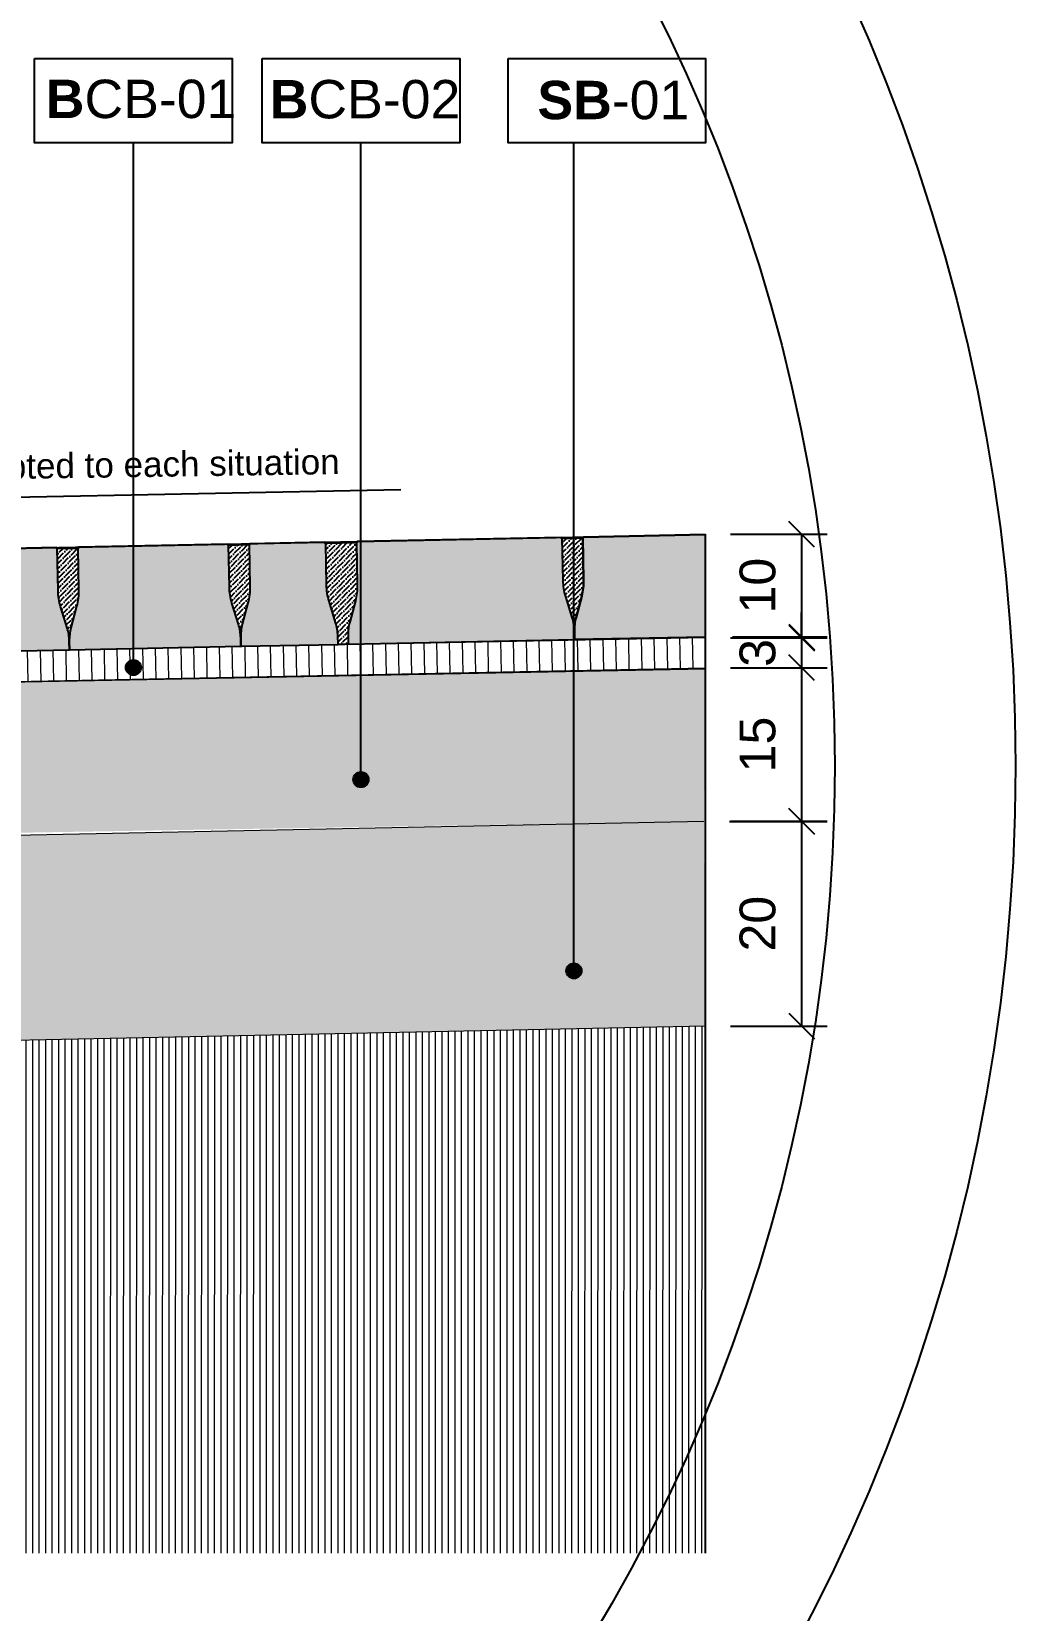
# Model space of a CAD drawing. Header units: metres. Extents: x -325 to 301, y -147 to 149.
# Drawn here: x 68.993 to 69.955, y 81.814 to 83.357 of the extents above; entities that cross this region are included whole.
import ezdxf

# ---------------------------------------------------------------- set-up
doc = ezdxf.new("R2010")
doc.units = ezdxf.units.M
doc.layers.get('Defpoints').update_dxf_attribs({"lineweight": 13})
doc.layers.add('-aux', color=50, linetype='Continuous', plot=False)
doc.layers.add('-AUX-QAD', color=5, linetype='Continuous', plot=False)
doc.layers.add('0-TX-1_25', color=7, linetype='Continuous', true_color=0x3f4f7f)
doc.layers.add('EIT_3 TR sorra', color=7, linetype='Continuous', true_color=0xd8ceb0)
for name, color, linetype in [('00_Xref-Projecte', 7, 'Continuous'), ('1-L- kodolé', 7, 'Continuous'), ('1-SECCIÓ', 1, 'Continuous'), ('A-KEYPLAN_HATCH', 7, 'Continuous'), ('A_TEXT_2', 7, 'Continuous')]:
    doc.layers.add(name, color=color, linetype=linetype)
for name, color, linetype, lineweight, true_color in [('03-TR-Paviment_05_Open Joint Precast Pavements', 7, 'Continuous', 5, 0xb3b3b3), ('3-TR sorra granitica', 7, 'Continuous', 0, 0xf2dac9), ('3-TR tot_u', 7, 'Continuous', 5, 0x787878)]:
    doc.layers.add(name, color=color, linetype=linetype, lineweight=lineweight, true_color=true_color)
for name, color, linetype, lineweight in [('1-CM', 7, 'Continuous', 0), ('3-TR Seleccionat', 44, 'Continuous', 0), ('3-TR Tot-u', 37, 'Continuous', 0)]:
    doc.layers.add(name, color=color, linetype=linetype, lineweight=lineweight)
doc.styles.get("Standard").update_dxf_attribs({"font": 'arial.ttf'})
doc.dimstyles.new('ISO-25', dxfattribs={"dimtxt": 0.1, "dimasz": 0.1, "dimexe": 0.1, "dimexo": 0.1, "dimgap": 0.1, "dimtad": 1, "dimdec": 0, "dimlfac": 100, "dimzin": 9, "dimtxsty": 'Standard', "dimblk": 'OBLIQUE', "dimcen": 0.1, "dimadec": 0, "dimazin": 0, "dimtfac": 1, "dimtdec": 0, "dimtmove": 0, "dimatfit": 3, "dimldrblk": 'OBLIQUE', "dimfxl": 1, "dimarcsym": 0})
pattern_1 = [(45.57882308716561, (41.17352994460509, 11.96423196329495), (0.001742942525919423, 0.006654917678337132), [0.008532812500000079, -0.001706562500000016, 0, -0.001706562500000016])]

# ---------------------------------------------------------------- blocks, each defined once
blk = doc.blocks.new('hatch keyplan 2')
at = {"layer": 'A-KEYPLAN_HATCH'}
blk.add_lwpolyline([(0, 0.005476596624248486), (0.012874798693294, 0.005476596623793739), (0.012874798693294, -2.273736754432321e-13), (0, 0)], close=True, dxfattribs=at)
blk = doc.blocks.new('hatch keyplan')
at = {"layer": 'A-KEYPLAN_HATCH'}
blk.add_blockref('hatch keyplan 2', (1.430579833341536, 0.8521467901477053), dxfattribs=at)
blk = doc.blocks.new('B-CB01')
at = {"layer": 'A-KEYPLAN_HATCH'}
blk.add_blockref('hatch keyplan', (-1.430579833341536, -0.8521467901477052), dxfattribs=at)
at = {"layer": 'A_TEXT_2', "insert": (-0.0007977308478921419, 0.004105509799023688), "char_height": 0.0025, "attachment_point": 1}
blk.add_mtext_dynamic_manual_height_columns('\\pi0.00152;{\\fArial|b1|i0|c0|p34;B}CB-01', width=0.01456192034901793, gutter_width=0.015, heights=[0], dxfattribs=at)
blk = doc.blocks.new('B-CB02')
at = {"layer": 'A-KEYPLAN_HATCH'}
blk.add_blockref('hatch keyplan', (-1.430579833341536, -0.8521467901477053), dxfattribs=at)
at = {"layer": 'A_TEXT_2', "insert": (-0.0007977308478888112, 0.004087061300781514), "char_height": 0.0025, "attachment_point": 1}
blk.add_mtext_dynamic_manual_height_columns('\\pi0.00129;{\\fArial|b1|i0|c0|p34;B}CB-02', width=0.01456192034901793, gutter_width=0.015, heights=[0], dxfattribs=at)
blk = doc.blocks.new('SB-01')
at = {"layer": 'A-KEYPLAN_HATCH'}
blk.add_blockref('hatch keyplan', (-1.430579833341536, -0.8521467901477053), dxfattribs=at)
at = {"layer": 'A_TEXT_2', "insert": (-0.0007977307988561444, 0.004032374434375541), "char_height": 0.0025, "attachment_point": 1}
blk.add_mtext_dynamic_manual_height_columns('\\pi0.00271;{\\fArial|b1|i0|c0|p34;SB}-01', width=0.01456192034901793, gutter_width=0.015, heights=[0], dxfattribs=at)
blk = doc.blocks.new('_Oblique')
at = {"color": 0, "lineweight": -2}
blk.add_line((-0.499999999995058, -0.4999999998130015), (0.500000000028669, 0.500000000163238), dxfattribs=at)
blk = doc.blocks.new('*D519')
at = {"layer": '0-TX-1_25', "color": 0, "lineweight": -2, "transparency": 16777216}
for p, q in [((69.67627183217635, 82.86535366480236), (69.77065337278881, 82.86535366480236)), ((69.74565337278881, 82.86535366480236), (69.74565337278881, 82.76499772078661)), ((69.67827985312454, 82.76499772078661), (69.77065337278881, 82.76499772078661))]:
    blk.add_line(p, q, dxfattribs=at)
at = {"layer": 'Defpoints', "color": 0, "transparency": 16777216}
for p in [(69.65127183217635, 82.86535366480236), (69.65327985312453, 82.76499772078661), (69.74565337278881, 82.76499772078661)]:
    blk.add_point(p, dxfattribs=at)
at = {"layer": '0-TX-1_25', "color": 0, "lineweight": -2, "transparency": 16777216, "xscale": 0.025, "yscale": 0.025, "zscale": 0.025}
for p, rotation in [((69.74565337278881, 82.86535366480236), 90), ((69.74565337278881, 82.76499772078661), 270)]:
    blk.add_blockref('_Oblique', p, dxfattribs=dict(at, rotation=rotation))
at = {"layer": '0-TX-1_25', "color": 0, "transparency": 16777216, "insert": (69.70278331821855, 82.81517569279445), "char_height": 0.035, "attachment_point": 5, "rotation": 90}
blk.add_mtext('10', dxfattribs=at)
blk = doc.blocks.new('*D514')
at = {"layer": '0-TX-1_25', "color": 0, "lineweight": -2, "transparency": 16777216}
for p, q in [((69.74565337278807, 82.76400845971526), (69.74565337278807, 82.78900845971526)), ((69.67627183217635, 82.76400845971526), (69.77065337278808, 82.76400845971526)), ((69.74565337278807, 82.76400845971526), (69.74565337278807, 82.7349517385896)), ((69.67627183217635, 82.7349517385896), (69.77065337278808, 82.7349517385896)), ((69.74565337278807, 82.7349517385896), (69.74565337278807, 82.7099517385896))]:
    blk.add_line(p, q, dxfattribs=at)
at = {"layer": 'Defpoints', "color": 0, "transparency": 16777216}
for p in [(69.65127183217635, 82.76400845971526), (69.65127183217635, 82.7349517385896), (69.74565337278807, 82.7349517385896)]:
    blk.add_point(p, dxfattribs=at)
at = {"layer": '0-TX-1_25', "color": 0, "lineweight": -2, "transparency": 16777216, "xscale": 0.025, "yscale": 0.025, "zscale": 0.025}
for p, rotation in [((69.74565337278807, 82.76400845971526), 270), ((69.74565337278807, 82.7349517385896), 90)]:
    blk.add_blockref('_Oblique', p, dxfattribs=dict(at, rotation=rotation))
at = {"layer": '0-TX-1_25', "color": 0, "transparency": 16777216, "insert": (69.70277138097362, 82.74948009915241), "char_height": 0.035, "attachment_point": 5, "rotation": 90}
blk.add_mtext('3', dxfattribs=at)
blk = doc.blocks.new('*D515')
at = {"layer": '0-TX-1_25', "color": 0, "lineweight": -2, "transparency": 16777216}
for p, q in [((69.67627183217635, 82.7349517385896), (69.77065337278887, 82.7349517385896)), ((69.74565337278887, 82.7349517385896), (69.74565337278887, 82.5849117084733)), ((69.67627183217635, 82.5849117084733), (69.77065337278887, 82.5849117084733))]:
    blk.add_line(p, q, dxfattribs=at)
at = {"layer": 'Defpoints', "color": 0, "transparency": 16777216}
for p in [(69.65127183217635, 82.7349517385896), (69.65127183217635, 82.5849117084733), (69.74565337278887, 82.5849117084733)]:
    blk.add_point(p, dxfattribs=at)
at = {"layer": '0-TX-1_25', "color": 0, "lineweight": -2, "transparency": 16777216, "xscale": 0.025, "yscale": 0.025, "zscale": 0.025}
for p, rotation in [((69.74565337278887, 82.7349517385896), 90), ((69.74565337278887, 82.5849117084733), 270)]:
    blk.add_blockref('_Oblique', p, dxfattribs=dict(at, rotation=rotation))
at = {"layer": '0-TX-1_25', "color": 0, "transparency": 16777216, "insert": (69.70278331821861, 82.65993172353143), "char_height": 0.035, "attachment_point": 5, "rotation": 90}
blk.add_mtext('15', dxfattribs=at)
blk = doc.blocks.new('*D516')
at = {"layer": '0-TX-1_25', "color": 0, "lineweight": -2, "transparency": 16777216}
for p, q in [((69.67523867391033, 82.58486589286385), (69.77065337278898, 82.58486589286385)), ((69.74565337278898, 82.58486589286385), (69.74565337278898, 82.38484449034215)), ((69.67627183217635, 82.38484449034215), (69.77065337278898, 82.38484449034215))]:
    blk.add_line(p, q, dxfattribs=at)
at = {"layer": 'Defpoints', "color": 0, "transparency": 16777216}
for p in [(69.65023867391032, 82.58486589286385), (69.65127183217635, 82.38484449034215), (69.74565337278898, 82.38484449034215)]:
    blk.add_point(p, dxfattribs=at)
at = {"layer": '0-TX-1_25', "color": 0, "lineweight": -2, "transparency": 16777216, "xscale": 0.025, "yscale": 0.025, "zscale": 0.025}
for p, rotation in [((69.74565337278898, 82.58486589286385), 90), ((69.74565337278898, 82.38484449034215), 270)]:
    blk.add_blockref('_Oblique', p, dxfattribs=dict(at, rotation=rotation))
at = {"layer": '0-TX-1_25', "color": 0, "transparency": 16777216, "insert": (69.70278331821872, 82.48485519160297), "char_height": 0.035, "attachment_point": 5, "rotation": 90}
blk.add_mtext('20', dxfattribs=at)
blk = doc.blocks.new('POINT')
at = {"layer": '0-TX-1_25'}
h = blk.add_hatch(dxfattribs=at)
h.set_pattern_fill('ANGLE', color=256)
h.set_pattern_definition([(0, (-83.74681484067048, -12.72584030761209), (0, 6.985), [5.08, -1.905]), (90, (-83.74681484067048, -12.72584030761209), (-6.985, 4.277078946022131e-16), [5.08, -1.905])])
edge = h.paths.add_edge_path()
edge.add_arc((0, 0), 0.0075, 0, 360)
h = blk.add_hatch(color=256, dxfattribs=at)
h.dxf.hatch_style = 1
edge = h.paths.add_edge_path()
edge.add_arc((0, 0), 0.0075, 0, 360)
blk.add_circle((0, 0), 0.0075, dxfattribs=at)

msp = doc.modelspace()

# ---------------------------------------------------------------- hatches: boundary and pattern name
at = {"layer": '03-TR-Paviment_05_Open Joint Precast Pavements'}
h = msp.add_hatch(color=256, dxfattribs=at)
h.dxf.hatch_style = 1
edge = h.paths.add_edge_path()
edge.add_line((69.29260171230217, 82.75778093571266), (69.29243775590484, 82.76597507486268))
edge.add_arc((69.2440298834167, 82.76500647960677), 0.04841756185102603, 1.146280820251723, 17.14529994664089)
edge.add_line((69.29029578034438, 82.77927977905277), (69.28393543249041, 82.79989640085296))
edge.add_arc((69.33854053031554, 82.81674238699807), 0.0571445881750281, 181.1462755624887, 197.1452946887714, ccw=False)
edge.add_line((69.28140737785829, 82.81559921247532), (69.2805846671019, 82.85671625768586))
edge.add_line((69.2805846671019, 82.85671625768586), (69.2797876214714, 82.85670031101004))
edge.add_line((69.2797876214714, 82.85670031101004), (69.27977073623626, 82.85754421698225))
edge.add_line((69.27977073623626, 82.85754421698225), (69.20648761011168, 82.85607789656616))
edge.add_line((69.20648761011168, 82.85607789656616), (69.20650449585898, 82.85523398827543))
edge.add_line((69.20650449585898, 82.85523398827543), (69.20570744973494, 82.85521804298699))
edge.add_line((69.20570744973494, 82.85521804298699), (69.20653015956952, 82.81410099729223))
edge.add_arc((69.14939700222881, 82.8129578183772), 0.05714459314537697, -14.852739258730708, 1.1462798675527779, ccw=False)
edge.add_line((69.2046322715393, 82.79830962565767), (69.19910171970537, 82.77745507484674))
edge.add_arc((69.24590154114267, 82.76504393317687), 0.048417555949399, 165.1472617987887, 181.1462809251734)
edge.add_line((69.19749367455675, 82.76407533795037), (69.19765763091682, 82.75588120066263))
edge.add_line((69.19765763091682, 82.75588120066263), (69.29260171230217, 82.75778093571266))
h = msp.add_hatch(color=256, dxfattribs=at)
h.dxf.hatch_style = 1
edge = h.paths.add_edge_path()
edge.add_line((69.52379217610613, 82.76240681217176), (69.52362822111482, 82.77060095088416))
edge.add_arc((69.47522035234817, 82.76963235855112), 0.04841755807180265, 1.146277450208621, 17.14529657659856)
edge.add_line((69.52148624650411, 82.78390565416174), (69.51512589770968, 82.80452227640886))
edge.add_arc((69.56973099883841, 82.82136826308572), 0.05714459148856976, 181.1462750954798, 197.1452942217637, ccw=False)
edge.add_line((69.51259784305896, 82.82022508896236), (69.51177513278677, 82.86134213325109))
edge.add_line((69.51177513278677, 82.86134213325109), (69.51097808670931, 82.86132618563482))
edge.add_line((69.51097808670931, 82.86132618563482), (69.51096120096203, 82.86217009392554))
edge.add_line((69.51096120096203, 82.86217009392554), (69.31142968980733, 82.85817767162135))
edge.add_line((69.31142968980733, 82.85817767162135), (69.31144657603883, 82.8573337624088))
edge.add_line((69.31144657603883, 82.8573337624088), (69.31064953037108, 82.85731781759524))
edge.add_line((69.31064953037108, 82.85731781759524), (69.31147223974938, 82.81620077142561))
edge.add_arc((69.25433908597815, 82.81505759139061), 0.05714458959901388, -14.852738064421885, 1.1462810618593835, ccw=False)
edge.add_line((69.3095743521661, 82.8004094007315), (69.30404379987591, 82.77955484944569))
edge.add_arc((69.35084361632991, 82.76714370837477), 0.04841755097906123, 165.1472609722629, 181.1462800986517)
edge.add_line((69.30243575469936, 82.76617511394602), (69.30259971061247, 82.75798097571783))
edge.add_line((69.30259971061247, 82.75798097571783), (69.52379217610613, 82.76240681217176))
h = msp.add_hatch(color=256, dxfattribs=at)
h.dxf.hatch_style = 1
h.paths.add_polyline_path([(69.65127183217632, 82.7649573982754), (69.65127183217632, 82.86497741569143), (69.53262215744138, 82.86260335451725), (69.53263904365426, 82.86175944623584), (69.53266470692718, 82.82062645384663, -0.06992253046442863), (69.53076681823624, 82.80483507797442), (69.52523626736834, 82.78398053206412, 0.06992251220745016), (69.52362822142288, 82.7706007957931), (69.52379217776235, 82.76240665953554)])
h = msp.add_hatch(color=256, dxfattribs=at)
h.dxf.hatch_style = 1
edge = h.paths.add_edge_path()
edge.add_line((69.03019998682242, 82.75253055176198), (69.03003603184044, 82.76072469000881))
edge.add_arc((68.98162815789082, 82.7597560966136), 0.04841756327498297, 1.146278584204274, 17.14529771059357)
edge.add_line((69.02789405673622, 82.77402939467379), (69.02153370794178, 82.7946460169209))
edge.add_arc((69.07613880411516, 82.81149200280001), 0.05714458651826031, 181.1462757958576, 197.1452949221402, ccw=False)
edge.add_line((69.019005653319, 82.8103488280777), (69.01818294258123, 82.85146587235711))
edge.add_line((69.01818294258123, 82.85146587235711), (69.01738589696005, 82.8514499252157))
edge.add_line((69.01738589696005, 82.8514499252157), (69.01736901217183, 82.85229383212837))
edge.add_line((69.01736901217183, 82.85229383212837), (68.94408588558169, 82.85082751170296))
edge.add_line((68.94408588558169, 82.85082751170296), (68.94410277134762, 82.8499836024811))
edge.add_line((68.94410277134762, 82.8499836024811), (68.94330572472077, 82.84996765904562))
edge.add_line((68.94330572472077, 82.84996765904562), (68.9441284359893, 82.80885061151653))
edge.add_arc((68.88699528360394, 82.80770743339926), 0.05714458817505608, -14.852739959040889, 1.146279167241687, ccw=False)
edge.add_line((68.94223054793113, 82.79305924127867), (68.93669999610651, 82.77220469000218))
edge.add_arc((68.98349981216123, 82.75979354560906), 0.0484175514447214, 165.1472570511002, 181.1462761774888)
edge.add_line((68.93509194999882, 82.75882495448388), (68.93525590730866, 82.75063081628363))
edge.add_line((68.93525590730866, 82.75063081628363), (69.03019998682242, 82.75253055176198))
h = msp.add_hatch(color=256, dxfattribs=at)
h.dxf.hatch_style = 1
edge = h.paths.add_edge_path()
edge.add_line((69.19765763075846, 82.75588120857728), (69.19749367390486, 82.76407534725243))
edge.add_arc((69.14908580387642, 82.76310675844128), 0.04841755926289092, 1.146273253480306, 17.14529237987066)
edge.add_line((69.19535170021598, 82.7773800510142), (69.18899135188713, 82.79799667327065))
edge.add_arc((69.24359645274984, 82.81484266159936), 0.05714459172133844, 181.1462767567304, 197.1452958830143, ccw=False)
edge.add_line((69.18646329677081, 82.81369948581481), (69.18564058603306, 82.85481653009424))
edge.add_line((69.18564058603306, 82.85481653009424), (69.1848435404212, 82.85480058248727))
edge.add_line((69.1848435404212, 82.85480058248727), (69.18482665470185, 82.8556444893813))
edge.add_line((69.18482665470185, 82.8556444893813), (69.03902996602659, 82.85272724719994))
edge.add_line((69.03902996602659, 82.85272724719994), (69.03904685273298, 82.85188333753113))
edge.add_line((69.03904685273298, 82.85188333753113), (69.0382498065717, 82.85186739410496))
edge.add_line((69.0382498065717, 82.85186739410496), (69.03907251737465, 82.81075034656656))
edge.add_arc((68.9819393644575, 82.80960717175277), 0.05714458864064792, -14.852743281270193, 1.1462758450140882, ccw=False)
edge.add_line((69.03717462838537, 82.79495897631008), (69.03164407703562, 82.77410442457733))
edge.add_arc((69.0784438947514, 82.76169327998454), 0.04841755310146644, 165.1472573265867, 181.1462764529801)
edge.add_line((69.03003603093724, 82.76072468859347), (69.03019998682242, 82.75253055176198))
edge.add_line((69.03019998682242, 82.75253055176198), (69.19765763075846, 82.75588120857728))
at = {"layer": '3-TR Seleccionat'}
h = msp.add_hatch(dxfattribs=at)
h.set_pattern_fill('ANSI31', color=256, scale=0.002, angle=225, style=0)
h.set_pattern_definition([(270, (441144.3122524929, -650754.1273834651), (-0.00635, -1.734723475976807e-18), [])])
h.paths.add_polyline_path([(66.77126353608502, 81.86982261716155), (69.65128148649208, 81.86982261716155), (69.65127183217632, 82.38484449034212), (68.09892376626033, 82.35273864652606), (68.03981260137503, 82.35180978467105), (66.77103777576338, 82.39434756727427)])
at = {"layer": '3-TR sorra granitica'}
h = msp.add_hatch(dxfattribs=at)
h.set_pattern_fill('LINE', color=256, scale=0.09999999999999998, angle=55.49980514896591, style=0)
h.set_pattern_definition([(91.14627738771381, (89.58269342022236, 291.3610779946241), (-0.01249749850454911, -0.0002500622498354824), [])])
h.paths.add_polyline_path([(68.34342161905019, 82.73878532320118), (68.3551396217445, 82.70901745755643), (69.65127183217632, 82.73495173858957), (69.65127183217632, 82.76495754231816)])
at = {"layer": '3-TR Tot-u'}
h = msp.add_hatch(dxfattribs=at)
h.set_pattern_fill('EARTH', color=256, scale=0.005, angle=-79.67847873881027)
h.set_pattern_definition([(280.3215212611898, (-0.9619544787788437, 28.71221384346858), (0.03692491896528266, -0.02554751180462218), [0.03175, -0.03175]), (280.3215212611898, (-0.9502408980094881, 28.7143471073112), (0.03692491896528266, -0.02554751180462218), [0.03175, -0.03175]), (280.3215212611898, (-0.9385273172401334, 28.71648037115382), (0.03692491896528266, -0.02554751180462218), [0.03175, -0.03175]), (10.32152126118974, (-0.9339117023694623, 28.71328693217825), (0.02554751180462218, 0.03692491896528266), [0.03175, -0.03175]), (10.32152126118974, (-0.9317784385268464, 28.70157335140889), (0.02554751180462218, 0.03692491896528266), [0.03175, -0.03175]), (10.32152126118974, (-0.9296451746842163, 28.68985977063954), (0.02554751180462218, 0.03692491896528266), [0.03175, -0.03175])])
h.paths.add_polyline_path([(68.04651416809284, 82.55169747564678), (66.77103777576338, 82.59445993940076), (66.77103777576338, 82.39434756727427), (68.0452302139848, 82.35162815021333), (69.65127183217632, 82.38484449034212), (69.6502386739103, 82.58486589286382)])
at = {"layer": '3-TR tot_u'}
h = msp.add_hatch(dxfattribs=at)
h.set_pattern_fill('AR-CONC', color=256, scale=0.0002499999999999997, angle=92.9928143935928)
h.set_pattern_definition([(142.9928143935928, (269989.1826218755, -738410.930217382), (0.00160133854976033, 0.04569209416202706), [0.004762499999999995, -0.05238749999999995]), (87.99281439359284, (269989.1826218755, -738410.930217382), (-0.04723904418761809, -0.01129264178091974), [0.003809999999999996, -0.04191014604249996]), (193.4442590935928, (269989.1827553202, -738410.9264097197), (-0.04563770368725484, 0.03439945236275431), [0.004047502199999995, -0.04452256114999994]), (139.1770143935928, (269989.1699391972, -738410.9308804581), (0.00695793884922797, 0.0682260934048176), [0.007143749999999992, -0.07858124999999991]), (189.6283720035927, (269989.1705190189, -738410.9251949557), (-0.06487092434638955, 0.05604051034146583), [0.006071255784999993, -0.06678390203999993]), (84.17696556359282, (269989.1699391972, -738410.9308804581), (-0.06487092434352237, 0.05604051034498883), [0.005714991767499994, -0.06286493297999993]), (113.9928143935928, (269989.1727783288, -738410.9243733499), (0.02355245547627941, 0.03918673552424966), [0.004762499999999994, -0.05238749999999994]), (58.99281439359278, (269989.1727783288, -738410.9243733499), (-0.04679086962607495, 0.01302528763197387), [0.003809999999999996, -0.04190999999999995]), (164.4442593935928, (269989.1747410334, -738410.9211077886), (-0.02323841438272714, 0.05221202305941412), [0.004047502199999996, -0.04452248439999995]), (130.4928143935928, (269989.1826218755, -738410.930217382), (-0.02115024290892982, -0.0003325720948346777), [0, -0.04140199999999996, 0, -0.04254499999999996, 0, -0.04206874999999995]), (100.4928143935928, (269989.1826218755, -738410.930217382), (-0.02588315998721204, 0.01537450676871891), [0, -0.02425699999999997, 0, -0.04044949999999996, 0, -0.01603374999999999]), (60.4928143935928, (269989.1833612054, -738410.9443585684), (-0.0003395878614522781, 0.03392619092123889), [0, -0.01587499999999998, 0, -0.04952999999999995, 0, -0.06572249999999992]), (50.49281439359279, (269989.1836927434, -738410.9506999076), (-0.008281435526141462, 0.03664990282591291), [0, -0.02063749999999997, 0, -0.03289299999999995, 0, -0.04667249999999994])])
h.paths.add_polyline_path([(68.04480928950098, 82.55816958496058), (69.6502386739103, 82.58486589286382), (69.65127183217632, 82.7340144243919), (68.3551396074656, 82.70901749382989), (68.04103718276302, 82.70273258695013), (66.77103777576338, 82.74452081541033), (66.77103777576338, 82.59445993940076)])
at = {"layer": 'EIT_3 TR sorra'}
h = msp.add_hatch(dxfattribs=at)
h.set_pattern_fill('ANSI36', color=256, scale=0.00107500000000001, angle=0.5788230871656231, style=0, double=1)
h.set_pattern_definition(pattern_1)
edge = h.paths.add_edge_path()
edge.add_line((69.52379224846803, 82.76240333536508), (69.52362829209865, 82.7705974731184))
edge.add_arc((69.47522042685301, 82.76962888204709), 0.04841755452625723, 1.146276040776365, 17.14529516689074)
edge.add_line((69.52148631797215, 82.78390217547417), (69.51512597096547, 82.8045188014831))
edge.add_arc((69.5697310701767, 82.82136478954597), 0.05714459006487475, 181.1462769902359, 197.145296116453, ccw=False)
edge.add_line((69.51259791585846, 82.82022161356171), (69.51177513556618, 82.86134213400533))
edge.add_line((69.51177513556618, 82.86134213400533), (69.53184199734059, 82.86174365011979))
edge.add_line((69.53184199734059, 82.86174365011979), (69.53266477717662, 82.82062312920128))
edge.add_arc((69.47553162122193, 82.81947995220386), 0.05714459172126519, -14.852741153258478, 1.1462779730522925, ccw=False)
edge.add_line((69.53076688867154, 82.80483175802298), (69.52523633633476, 82.78397720906501))
edge.add_arc((69.57203614760631, 82.77156606693181), 0.04841754624207761, 165.1472581851459, 181.1462773113592)
edge.add_line((69.52362829066467, 82.77059747495274), (69.52379224754621, 82.76240333488089))
h = msp.add_hatch(dxfattribs=at)
h.set_pattern_fill('ANSI36', color=256, scale=0.00107500000000001, angle=0.5788230871656231, style=0, double=1)
h.set_pattern_definition(pattern_1)
edge = h.paths.add_edge_path()
edge.add_line((69.03020006005977, 82.75252705447963), (69.03003610181881, 82.76072119266125))
edge.add_arc((68.98162823471245, 82.75975260012837), 0.04841755641585026, 1.146277725958391, 17.14529685206857)
edge.add_line((69.0278941272174, 82.77402589547326), (69.02153378021073, 82.79464252148219))
edge.add_arc((69.0761388785679, 82.81148850432369), 0.05714458770953374, 181.1462722401428, 197.145291366361, ccw=False)
edge.add_line((69.01900572650976, 82.81034533312317), (69.01818294629646, 82.8514658728972))
edge.add_line((69.01818294629646, 82.8514658728972), (69.03824980806155, 82.85186738947723))
edge.add_line((69.03824980806155, 82.85186738947723), (69.03907258735302, 82.810746849219))
edge.add_arc((68.98193943443597, 82.8096036744052), 0.05714458864054874, -14.852743281282017, 1.1462758450302886, ccw=False)
edge.add_line((69.03717469836374, 82.79495547896252), (69.03164414743298, 82.77410092956693))
edge.add_arc((69.07844396142781, 82.76168978205108), 0.04841755025412004, 165.147252854394, 181.1462719806044)
edge.add_line((69.03003610038482, 82.76072119449557), (69.03020005869101, 82.75252705305496))
h = msp.add_hatch(dxfattribs=at)
h.set_pattern_fill('ANSI36', color=256, scale=0.00107500000000001, angle=0.5788230871656231, style=0, double=1)
h.set_pattern_definition(pattern_1)
edge = h.paths.add_edge_path()
edge.add_line((69.19765770210557, 82.75587771265437), (69.1974937457362, 82.76407185040769))
edge.add_arc((69.14908587882942, 82.763103259536), 0.04841755618306665, 1.14627576527547, 17.14529489139035)
edge.add_line((69.19535177160037, 82.77737655322903), (69.18899142460302, 82.79799317877237))
edge.add_arc((69.24359652520012, 82.81483916875291), 0.05714459195447903, 181.1462784179025, 197.14529754412, ccw=False)
edge.add_line((69.18646336902114, 82.81369599130724), (69.18564058974366, 82.85481653086711))
edge.add_line((69.18564058974366, 82.85481653086711), (69.20570745198361, 82.8552180469909))
edge.add_line((69.20570745198361, 82.8552180469909), (69.2065302312611, 82.81409750743101))
edge.add_arc((69.14939707365464, 82.81295433016764), 0.05714459337802536, -14.852740919781695, 1.146278206527711, ccw=False)
edge.add_line((69.20463234276534, 82.79830613578716), (69.19910179091278, 82.77745158590734))
edge.add_arc((69.24590159846284, 82.7650404408512), 0.04841754339418004, 165.1472537129189, 181.1462728391306)
edge.add_line((69.19749374429293, 82.76407185270757), (69.19765770119307, 82.75587771170461))
h = msp.add_hatch(dxfattribs=at)
h.set_pattern_fill('ANSI36', color=256, scale=0.00107500000000001, angle=0.5788230871656231, style=0, double=1)
h.set_pattern_definition(pattern_1)
edge = h.paths.add_edge_path()
edge.add_line((69.30259978064655, 82.75797749886456), (69.2926017834723, 82.75777744863555))
edge.add_line((69.2926017834723, 82.75777744863555), (69.29243782660942, 82.76597158777625))
edge.add_arc((69.2440299630249, 82.76500299650527), 0.04841755286946288, 1.146276316327382, 17.14529544243936)
edge.add_line((69.29029585249222, 82.77927628966644), (69.28393550596041, 82.79989291521912))
edge.add_arc((69.33854060021625, 82.81673890248412), 0.05714458509448688, 181.1462776905014, 197.1452968167197, ccw=False)
edge.add_line((69.28140745088137, 82.81559572590102), (69.28058467081247, 82.85671625845873))
edge.add_line((69.28058467081247, 82.85671625845873), (69.31064953116714, 82.85731782436461))
edge.add_line((69.31064953116714, 82.85731782436461), (69.31147231028626, 82.81619729271941))
edge.add_arc((69.25433915433152, 82.81505411572199), 0.05714459172132202, -14.852741153257682, 1.1462779730512125, ccw=False)
edge.add_line((69.30957442178118, 82.8004059215411), (69.3040438694444, 82.77955137258313))
edge.add_arc((69.35084368423783, 82.76714023171176), 0.04841754932282608, 165.1472606967975, 181.1462798230139)
edge.add_line((69.30243582425852, 82.76617163754902), (69.30259978064655, 82.75797749886456))
edge.add_line((69.30259978064655, 82.75797749886456), (69.2926017834723, 82.75777744863555))

# ---------------------------------------------------------------- linework, layer by layer
at = {"layer": '-aux'}
for points in [[(69.52379224754621, 82.76240333488089), (69.52379224846803, 82.76240333536508), (69.52362829209865, 82.7705974731184, 0.06992251114754273), (69.52148631797215, 82.78390217547417), (69.51512597096547, 82.8045188014831, -0.06992251114800961), (69.51259791585846, 82.82022161356171), (69.51177513556618, 82.86134213400533), (69.53184199734059, 82.86174365011979), (69.53266477717662, 82.82062312920128, -0.0699225111484148), (69.53076688867154, 82.80483175802298), (69.52523633633476, 82.78397720906501, 0.06992251114798485), (69.52362829066467, 82.77059747495274), (69.52379224754621, 82.76240333488089), (69.52379224846803, 82.76240333536508)], [(69.03020005869101, 82.75252705305496), (69.03020006005977, 82.75252705447963), (69.03003610181881, 82.76072119266125, 0.06992251114754273), (69.0278941272174, 82.77402589547326), (69.02153378021073, 82.79464252148219, -0.06992251114800961), (69.01900572650976, 82.81034533312317), (69.01818294629646, 82.8514658728972), (69.03824980806155, 82.85186738947723), (69.03907258735302, 82.810746849219, -0.0699225111484148), (69.03717469836374, 82.79495547896252), (69.03164414743298, 82.77410092956693, 0.06992251114798485), (69.03003610038482, 82.76072119449557), (69.03020005869101, 82.75252705305496), (69.03020006005977, 82.75252705447963)], [(69.19765770119307, 82.75587771170461), (69.19765770210557, 82.75587771265437), (69.1974937457362, 82.76407185040769, 0.06992251114754273), (69.19535177160037, 82.77737655322903), (69.18899142460302, 82.79799317877237, -0.06992251114800961), (69.18646336902114, 82.81369599130724), (69.18564058974366, 82.85481653086711), (69.20570745198361, 82.8552180469909), (69.2065302312611, 82.81409750743101, -0.0699225111484148), (69.20463234276534, 82.79830613578716), (69.19910179091278, 82.77745158590734, 0.06992251114798485), (69.19749374429293, 82.76407185270757), (69.19765770119307, 82.75587771170461), (69.19765770210557, 82.75587771265437)], [(69.30259978064655, 82.75797749886456), (69.2926017834723, 82.75777744863555), (69.29243782660942, 82.76597158777625, 0.06992251114754273), (69.29029585249222, 82.77927628966644), (69.28393550596041, 82.79989291521912, -0.06992251114800961), (69.28140745088137, 82.81559572590102), (69.28058467081247, 82.85671625845873), (69.31064953116714, 82.85731782436461), (69.31147231028626, 82.81619729271941, -0.0699225111484148), (69.30957442178118, 82.8004059215411), (69.3040438694444, 82.77955137258313, 0.06992251114798485), (69.30243582425852, 82.76617163754902), (69.30259978064655, 82.75797749886456), (69.2926017834723, 82.75777744863555)]]:
    msp.add_lwpolyline(points, format="xyb", dxfattribs=at)
at = {"layer": '-AUX-QAD'}
for radius in [1.820887697150468, 1.644287805263133]:
    msp.add_circle((68.13375237947446, 82.63905007828603), radius, dxfattribs=at)
at = {"layer": '0-TX-1_25'}
msp.add_line((68.633882929017, 82.89491170333005), (69.3540835965026, 82.90911604484721), dxfattribs=at)
for points in [[(69.09270383177055, 82.7351595205846), (69.09270383177056, 83.24793062071011)], [(69.31500184780747, 82.62564952640173), (69.31500184780747, 83.24793062071011)], [(69.52314471589398, 82.43876257524698), (69.52314471589398, 83.24793062071011)]]:
    msp.add_lwpolyline(points, dxfattribs=at)
at = {"layer": '00_Xref-Projecte'}
msp.add_lwpolyline([(68.35547875023428, 82.83905007828606), (69.65127183217632, 82.86497755736728)], dxfattribs=at)
at = {"layer": '1-CM'}
for p, q in [((68.3551396074656, 82.7090174938299), (69.65127183217632, 82.73495173858957)), ((69.6502386739103, 82.58486589286382), (68.0465141680929, 82.55169747564658)), ((69.65127183217632, 82.38484449034212), (68.0452302139848, 82.35162815021333))]:
    msp.add_line(p, q, dxfattribs=at)
msp.add_lwpolyline([(68.35513962174451, 82.70901745755643), (69.65127183217632, 82.73401446210292), (69.65127183217632, 82.76400845971523), (68.34342138878273, 82.73878531859309), (68.33843025873608, 82.7514785925291), (68.33842500536483, 82.75147848676706)], dxfattribs=at)
at = {"layer": '1-L- kodolé'}
for points in [[(69.29260171230217, 82.75778093571266), (69.29243775590484, 82.76597507486268, 0.06992251114875708), (69.29029578034438, 82.77927977905277), (69.28393543249041, 82.79989640085296, -0.0699225111482901), (69.28140737785829, 82.81559921247532), (69.2805846671019, 82.85671625768586), (69.2797876214714, 82.85670031101004), (69.27977073623626, 82.85754421698225), (69.20648761011168, 82.85607789656616), (69.20650449585898, 82.85523398827543), (69.20570744973494, 82.85521804298699), (69.20653015956952, 82.81410099729223, -0.0699225111482901), (69.2046322715393, 82.79830962565767), (69.19910171970537, 82.77745507484674, 0.06992251114875708), (69.19749367455675, 82.76407533795037), (69.19765763091682, 82.75588120066263)], [(69.52379217610613, 82.76240681217176), (69.52362822111482, 82.77060095088416, 0.06992251114875708), (69.52148624650411, 82.78390565416174), (69.51512589770968, 82.80452227640886, -0.0699225111482901), (69.51259784305896, 82.82022508896236), (69.51177513278677, 82.86134213325109), (69.51097808670931, 82.86132618563482), (69.51096120096203, 82.86217009392554), (69.31142968980733, 82.85817767162135), (69.31144657603883, 82.8573337624088), (69.31064953037108, 82.85731781759524), (69.31147223974938, 82.81620077142561, -0.0699225111482901), (69.3095743521661, 82.8004094007315), (69.30404379987591, 82.77955484944569, 0.06992251114875708), (69.30243575469936, 82.76617511394602), (69.30259971061247, 82.75798097571783)], [(69.03019998682242, 82.75253055176198), (69.03003603184044, 82.76072469000881, 0.06992251114875708), (69.02789405673622, 82.77402939467379), (69.02153370794178, 82.7946460169209, -0.0699225111482901), (69.019005653319, 82.8103488280777), (69.01818294258123, 82.85146587235711), (69.01738589696005, 82.8514499252157), (69.01736901217183, 82.85229383212837), (68.94408588558169, 82.85082751170296), (68.94410277134762, 82.8499836024811), (68.94330572472077, 82.84996765904562), (68.9441284359893, 82.80885061151653, -0.0699225111482901), (68.94223054793113, 82.79305924127867), (68.93669999610651, 82.77220469000218, 0.06992251114875708), (68.93509194999882, 82.75882495448388), (68.93525590730866, 82.75063081628363)], [(69.19765763075846, 82.75588120857728), (69.19749367390486, 82.76407534725243, 0.06992251114875708), (69.19535170021598, 82.7773800510142), (69.18899135188713, 82.79799667327065, -0.0699225111482901), (69.18646329677081, 82.81369948581481), (69.18564058603306, 82.85481653009424), (69.1848435404212, 82.85480058248727), (69.18482665470185, 82.8556444893813), (69.03902996602659, 82.85272724719994), (69.03904685273298, 82.85188333753113), (69.0382498065717, 82.85186739410496), (69.03907251737465, 82.81075034656656, -0.0699225111482901), (69.03717462838537, 82.79495897631008), (69.03164407703562, 82.77410442457733, 0.06992251114875708), (69.03003603093724, 82.76072468859347), (69.03019998682242, 82.75253055176198)]]:
    msp.add_lwpolyline(points, format="xyb", close=True, dxfattribs=at)
for points in [[(69.65127183217632, 82.8649775576434), (69.53262215500311, 82.86260349968575), (69.53263904170947, 82.86175959001694), (69.53184199462638, 82.86174364610658), (69.53266470681673, 82.8206265990617, -0.0699225111482901), (69.53076681874924, 82.80483522928941), (69.5252362664684, 82.78398067753803, 0.06992251114875708), (69.5236282212918, 82.77060094203837), (69.52379217721426, 82.76240680334459), (69.65127183217632, 82.76495754231816)], [(69.65127183217632, 82.7649573982754), (69.52379217776235, 82.76240665953554), (69.52362822137432, 82.77060079822, -0.06992251114875708), (69.52523626793827, 82.78398053421317), (69.53076681936253, 82.80483508222139, 0.0699225111482901), (69.53266470692718, 82.82062645384663), (69.53184199573317, 82.86174349765116), (69.53263904365426, 82.86175944623584), (69.53262215744138, 82.86260335451725), (69.65127183217632, 82.86497741569143)]]:
    msp.add_lwpolyline(points, format="xyb", dxfattribs=at)
at = {"layer": '1-SECCIÓ'}
msp.add_line((69.65127183217632, 82.86535366480233), (69.65127183217632, 81.86982261716155), dxfattribs=at)

# ---------------------------------------------------------------- block references
at = {"layer": '0-TX-1_25', "xscale": 15, "yscale": 15, "zscale": 15}
for name, p in [('B-CB01', (68.99614284157084, 83.24793062071265)), ('B-CB02', (69.21844085760776, 83.2479306207118)), ('SB-01', (69.4587707224275, 83.24793062071123))]:
    msp.add_blockref(name, p, dxfattribs=at)
at = {"layer": '0-TX-1_25'}
for p in [(69.09270383177055, 82.7351595205846), (69.31500184780747, 82.62564952640173), (69.52314471589398, 82.43876257524698)]:
    msp.add_blockref('POINT', p, dxfattribs=at)

# ---------------------------------------------------------------- texts
at = {"layer": '0-TX-1_25', "insert": (68.99272633173781, 82.92825505789057), "char_height": 0.0245, "attachment_point": 5, "rotation": 0.8527284910869062}
msp.add_mtext('variable slope adapted to each situation', dxfattribs=at)

# ---------------------------------------------------------------- dimensions: what is measured, and where the dimension line sits
at = {"layer": '0-TX-1_25'}
for base, p1, p2, picture, middle in [((69.74565337278881, 82.76499772078661), (69.65127183217632, 82.86535366480233), (69.6532798531245, 82.76499772078658), '*D519', (69.70278331821855, 82.81517569279445)), ((69.74565337278887, 82.5849117084733), (69.65127183217632, 82.73495173858957), (69.65127183217632, 82.58491170847327), '*D515', (69.70278331821861, 82.65993172353143)), ((69.74565337278898, 82.38484449034215), (69.6502386739103, 82.58486589286382), (69.65127183217632, 82.38484449034212), '*D516', (69.70278331821872, 82.48485519160297))]:
    dim = msp.add_linear_dim(base=base, p1=p1, p2=p2, angle=90, dimstyle='ISO-25', override={"dimtxt": 0.035, "dimasz": 0.025, "dimexe": 0.025, "dimexo": 0.025, "dimgap": 0.025, "dimblk1": 'Oblique', "dimblk2": 'Oblique', "dimsah": 1, "dimfxl": 0.1, "dimfxlon": 1, "dimarcsym": 1}, dxfattribs=at)
    dim.commit()
    dim.dimension.update_dxf_attribs({"geometry": picture, "text_midpoint": middle})
dim = msp.add_linear_dim(base=(69.74565337278807, 82.7349517385896), p1=(69.65127183217632, 82.76400845971523), p2=(69.65127183217632, 82.73495173858957), angle=90, dimstyle='ISO-25', override={"dimtxt": 0.035, "dimasz": 0.025, "dimexe": 0.025, "dimexo": 0.025, "dimgap": 0.025, "dimblk1": 'Oblique', "dimblk2": 'Oblique', "dimsah": 1, "dimfxl": 0.1, "dimfxlon": 1, "dimarcsym": 1}, dxfattribs=at)
dim.commit()
dim.dimension.update_dxf_attribs({"geometry": '*D514', "text_midpoint": (69.74565337278807, 82.74948009915241), "dimtype": 160})

doc.saveas('drawing.dxf')
